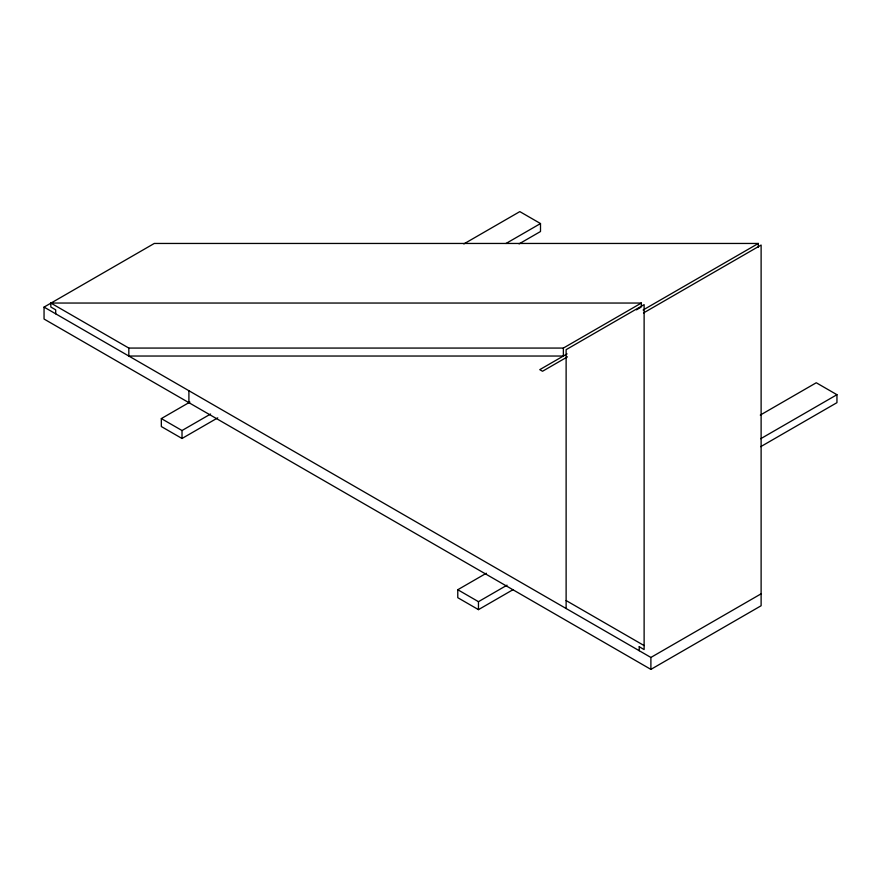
<?xml version="1.0" encoding="UTF-8"?>
<svg xmlns="http://www.w3.org/2000/svg" width="881" height="881" viewBox="0 0 881 881"><rect width="100%" height="100%" fill="white"/><g stroke="black" fill="none" stroke-linecap="round" stroke-linejoin="round"><path stroke-width="1.32" d="M643.504 312.953L761.118 245.05L761.118 605.754L650.894 669.384L44.05 319.032L44.05 307.095L154.274 243.453L758.354 243.453L758.354 247.429M217.739 417.858L182.015 438.485L161.333 426.547L161.333 418.585L189.911 402.077M463.846 243.927L519.823 211.616L540.505 223.554L540.505 231.516L519.063 243.894M161.333 418.585L182.015 430.523L210.603 414.026M505.969 243.497L540.505 223.554M55.701 313.812L55.701 309.837L50.823 307.017L50.823 303.042L128.824 348.072L563.366 348.072L641.357 303.042L641.357 307.017M636.489 309.837L640.388 307.579M567.089 353.887L539.756 369.657L542.52 371.253L567.463 356.849M643.119 309.991L758.354 243.453M512.995 589.697L478.46 609.641L457.779 597.692L457.779 589.73L486.356 573.234M760.292 415.083L816.269 382.761L836.95 394.699L836.95 402.661L760.721 446.667M457.779 589.73L478.46 601.679L507.038 585.171M760.721 438.716L836.95 394.699M44.05 307.095L650.894 657.446L761.118 593.816M50.823 303.042L641.357 303.042M566.12 600.545L644.121 645.575M639.243 646.742L644.121 649.561L644.121 304.628L566.12 349.669L566.12 608.507M650.894 657.446L650.894 669.384M639.243 646.599L639.243 650.718M563.366 348.072L563.366 356.034L128.824 356.034L128.824 348.072M478.46 601.679L478.46 609.641M188.908 390.724L188.908 402.661M182.015 430.523L182.015 438.485"/></g></svg>
